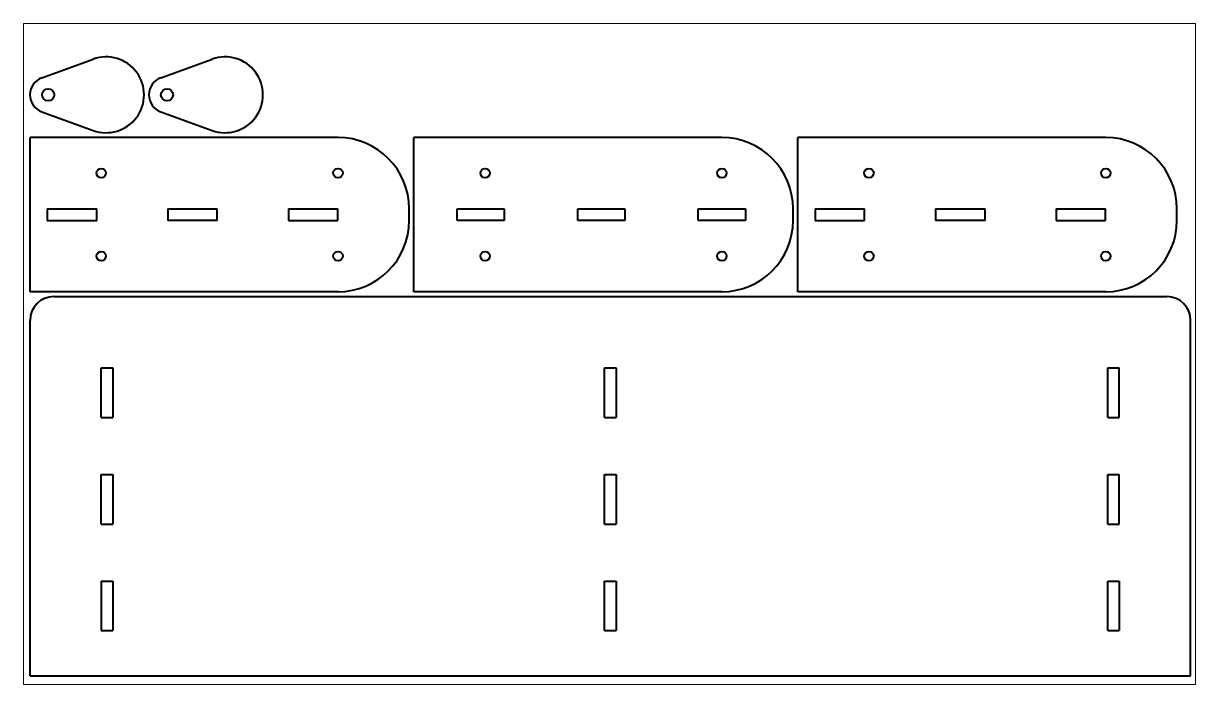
# Paper-space layout 'Sheet1' of a CAD drawing. Header units: inches. Extents: x 0 to 19.5, y 0 to 11.
# The model-space entities are those that its viewports show. They can reach past a viewport. Long polylines and large blocks are cut down to what shows.
import ezdxf

# ---------------------------------------------------------------- set-up
doc = ezdxf.new("R2010")
doc.units = ezdxf.units.IN
doc.header["$LTSCALE"] = 0.5
doc.header["$MEASUREMENT"] = 0
doc.layers.add('Visible', color=7, linetype='Continuous', lineweight=40)

msp = doc.modelspace()

# ---------------------------------------------------------------- linework, layer by layer
at = {"layer": 'Visible'}
for p, q in [((2.308, 10.082), (3.162, 10.391)), ((4.284, 10.082), (5.137, 10.391)), ((2.308, 9.515), (3.162, 9.206)), ((4.284, 9.515), (5.137, 9.206)), ((7.23, 9.089), (2.11, 9.089)), ((2.11, 6.526), (2.11, 9.089)), ((13.613, 9.089), (8.492, 9.089)), ((8.492, 6.526), (8.492, 9.089)), ((19.995, 9.089), (14.875, 9.089)), ((14.875, 6.526), (14.875, 9.089)), ((2.397, 7.904), (2.397, 7.712)), ((2.397, 7.904), (3.219, 7.904)), ((3.219, 7.712), (3.219, 7.904)), ((4.401, 7.904), (4.401, 7.712)), ((4.401, 7.904), (5.223, 7.904)), ((5.223, 7.712), (5.223, 7.904)), ((6.406, 7.904), (6.406, 7.712)), ((6.406, 7.904), (7.228, 7.904)), ((7.228, 7.712), (7.228, 7.904)), ((8.414, 7.709), (8.414, 7.906)), ((9.212, 7.712), (9.212, 7.904)), ((9.212, 7.904), (9.995, 7.904)), ((9.995, 7.904), (9.995, 7.712)), ((11.217, 7.904), (12, 7.904)), ((11.217, 7.712), (11.217, 7.904)), ((12, 7.904), (12, 7.712)), ((13.221, 7.712), (13.221, 7.904)), ((13.221, 7.904), (14.004, 7.904)), ((14.004, 7.904), (14.004, 7.712)), ((14.796, 7.709), (14.796, 7.906)), ((15.162, 7.904), (15.162, 7.712)), ((15.162, 7.904), (15.984, 7.904)), ((15.984, 7.712), (15.984, 7.904)), ((17.167, 7.904), (17.167, 7.712)), ((17.167, 7.904), (17.989, 7.904)), ((17.989, 7.712), (17.989, 7.904)), ((19.171, 7.904), (19.171, 7.712)), ((19.171, 7.904), (19.993, 7.904)), ((19.993, 7.712), (19.993, 7.904)), ((21.179, 7.709), (21.179, 7.906)), ((2.397, 7.712), (3.219, 7.712)), ((5.223, 7.712), (4.401, 7.712)), ((6.406, 7.712), (7.228, 7.712)), ((9.995, 7.712), (9.212, 7.712)), ((12, 7.712), (11.217, 7.712)), ((14.004, 7.712), (13.221, 7.712)), ((15.162, 7.712), (15.984, 7.712)), ((17.989, 7.712), (17.167, 7.712)), ((19.171, 7.712), (19.993, 7.712)), ((7.23, 6.526), (2.11, 6.526)), ((2.506, 6.447), (21.01, 6.447)), ((13.613, 6.526), (8.492, 6.526)), ((19.995, 6.526), (14.875, 6.526)), ((2.11, 0.143), (2.11, 6.051)), ((21.406, 0.143), (21.406, 6.051)), ((3.295, 4.439), (3.295, 5.261)), ((3.295, 5.261), (3.488, 5.261)), ((3.488, 5.261), (3.488, 4.439)), ((11.662, 4.439), (11.662, 5.261)), ((11.662, 5.261), (11.854, 5.261)), ((11.854, 5.261), (11.854, 4.439)), ((20.028, 5.261), (20.22, 5.261)), ((20.028, 4.439), (20.028, 5.261)), ((20.22, 4.439), (20.22, 5.261)), ((3.295, 4.439), (3.488, 4.439)), ((11.662, 4.439), (11.854, 4.439)), ((20.028, 4.439), (20.22, 4.439)), ((3.295, 2.667), (3.295, 3.489)), ((3.295, 3.489), (3.488, 3.489)), ((3.488, 3.489), (3.488, 2.667)), ((11.662, 2.667), (11.662, 3.489)), ((11.662, 3.489), (11.854, 3.489)), ((11.854, 3.489), (11.854, 2.667)), ((20.028, 3.489), (20.22, 3.489)), ((20.028, 2.667), (20.028, 3.489)), ((20.22, 2.667), (20.22, 3.489)), ((3.295, 2.667), (3.488, 2.667)), ((11.662, 2.667), (11.854, 2.667)), ((20.028, 2.667), (20.22, 2.667)), ((3.295, 1.718), (3.295, 0.896)), ((3.295, 1.718), (3.488, 1.718)), ((3.488, 1.718), (3.488, 0.896)), ((11.662, 0.896), (11.662, 1.718)), ((11.662, 1.718), (11.854, 1.718)), ((11.854, 1.718), (11.854, 0.896)), ((20.028, 1.718), (20.22, 1.718)), ((20.028, 0.896), (20.028, 1.718)), ((20.22, 1.718), (20.22, 0.896)), ((3.295, 0.896), (3.488, 0.896)), ((11.662, 0.896), (11.854, 0.896)), ((20.028, 0.896), (20.22, 0.896)), ((2.11, 0.143), (21.406, 0.143))]:
    msp.add_line(p, q, dxfattribs=at)
for centre, radius in [((2.411, 9.799), 0.1), ((4.387, 9.799), 0.1), ((3.293, 8.497), 0.0783), ((7.23, 8.497), 0.0783), ((9.676, 8.497), 0.0783), ((13.613, 8.497), 0.0783), ((16.058, 8.497), 0.0783), ((19.995, 8.497), 0.0783), ((3.293, 7.119), 0.0783), ((7.23, 7.119), 0.0783), ((9.676, 7.119), 0.0783), ((13.613, 7.119), 0.0783), ((16.058, 7.119), 0.0783), ((19.995, 7.119), 0.0783)]:
    msp.add_circle(centre, radius, dxfattribs=at)
for centre, radius, start, end in [((3.376, 9.799), 0.63, 250.0859, 109.9141), ((5.352, 9.799), 0.63, 250.0859, 109.9141), ((2.411, 9.799), 0.302, 109.9141, 250.0859), ((4.387, 9.799), 0.302, 109.9141, 250.0859), ((7.23, 7.906), 1.183, 0, 90), ((13.613, 7.906), 1.183, 0, 90), ((19.995, 7.906), 1.183, 0, 90), ((7.23, 7.709), 1.183, 270, 0), ((13.613, 7.709), 1.183, 270, 0), ((19.995, 7.709), 1.183, 270, 0), ((2.506, 6.051), 0.396, 90, 180), ((21.01, 6.051), 0.396, 0, 90)]:
    msp.add_arc(centre, radius, start, end, dxfattribs=at)

psp = doc.layouts.new('Sheet1')

# ---------------------------------------------------------------- viewports
at = {"layer": '0', "view_target_point": (11.744, 5.492)}
psp.add_viewport(center=(9.744, 5.492), size=(19.488, 10.98425), view_center_point=(0, 0), view_height=10.98425, dxfattribs=at)

doc.saveas('drawing.dxf')
